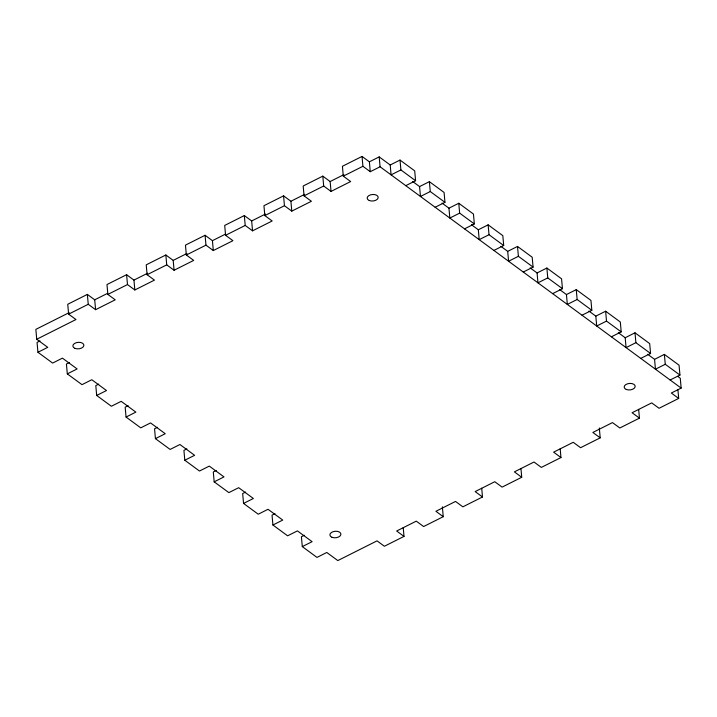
<?xml version="1.0" encoding="UTF-8"?>
<svg xmlns="http://www.w3.org/2000/svg" width="717" height="717" viewBox="0 0 717 717"><rect width="100%" height="100%" fill="white"/><g stroke="black" fill="none" stroke-linecap="round" stroke-linejoin="round"><path stroke-width="1.08" d="M304.358 535.258L301.418 536.737L302.296 546.605L316.986 557.405L326.791 552.475L337.806 560.577L377.043 540.86L384.393 546.255L404.012 536.406L396.662 531.001L416.281 521.151L423.63 526.547L443.249 516.688L435.9 511.293L455.528 501.434L462.868 506.838L482.487 496.98L475.147 491.584L494.766 481.725L502.106 487.121L521.725 477.271L514.385 471.867L534.004 462.017L541.344 467.412L560.963 457.554L553.623 452.158L573.241 442.299L580.582 447.704L600.201 437.845L592.86 432.45L612.479 422.591L619.829 427.986L639.447 418.136L632.098 412.732L651.717 402.882L659.066 408.278L678.685 398.419L671.336 393.024L681.15 388.094L380.073 166.774L370.268 171.704L369.38 161.827L362.04 156.423L342.421 166.281L343.3 176.158L350.649 181.553L331.03 191.412L330.143 181.535L322.802 176.14L303.183 185.999L304.062 195.866L311.402 201.271L291.783 211.121L290.905 201.253L283.565 195.849L263.946 205.707L264.824 215.584L272.164 220.979L252.545 230.838L251.667 220.961L244.327 215.566L224.699 225.416L225.586 235.293L232.926 240.688L213.308 250.547L212.429 240.67L205.08 235.275L185.461 245.133L186.348 255.001L193.689 260.405L174.07 270.255L173.191 260.388L165.842 254.983L146.223 264.842L147.102 274.719L154.451 280.114L134.832 289.973L133.945 280.096L126.604 274.701L106.985 284.55L107.864 294.427L115.213 299.823L95.594 309.681L94.707 299.805L87.366 294.409L67.748 304.268L68.626 314.145L75.966 319.54L36.728 339.249L35.85 329.372L69.199 312.621M94.707 299.805L107.46 293.405M133.945 280.096L147.684 273.195M173.191 260.388L186.922 253.486M212.429 240.67L225.183 234.262M251.667 220.961L265.398 214.06M290.905 201.253L304.635 194.352M330.143 181.535L343.882 174.634M369.38 161.827L379.194 156.898L390.209 164.991L391.088 174.867L400.902 169.938L415.582 180.738L405.777 185.667M68.626 314.145L88.245 304.286L95.594 309.681M107.864 294.427L127.483 284.568L134.832 289.973M147.102 274.719L166.729 264.86L174.07 270.255M186.348 255.001L205.967 245.151L213.308 250.547M225.586 235.293L245.205 225.434L252.545 230.838M264.824 215.584L284.443 205.725L291.783 211.121M304.062 195.866L323.681 186.017L331.03 191.412M343.3 176.158L362.919 166.299L370.268 171.704M40 340.925L37.051 342.403L37.938 352.271L52.619 363.071L62.433 358.142L77.122 368.941L67.308 373.871L66.43 363.994L69.37 362.515M390.209 164.991L400.014 160.07L414.704 170.861L415.582 180.738M37.938 352.271L47.743 347.351L36.728 339.249M412.669 181.509L419.579 186.59L429.393 181.661L444.074 192.452L444.961 202.328L435.147 207.258M444.961 202.328L430.272 191.538L420.467 196.458L419.579 186.59M98.749 384.106L95.8 385.585L96.678 395.461L111.368 406.252L121.182 401.332L135.863 412.123L126.058 417.052L125.17 407.175L128.119 405.697M442.039 203.099L448.959 208.181L458.763 203.252L473.453 214.051L474.331 223.919L464.526 228.848M96.678 395.461L106.492 390.532L91.803 379.732L81.998 384.662L67.308 373.871M474.331 223.919L459.642 213.128L449.837 218.058L448.959 208.181M471.419 224.69L478.329 229.772L488.134 224.842L502.823 235.642L503.701 245.519L493.896 250.439M503.701 245.519L489.021 234.719L479.207 239.648L478.329 229.772M157.489 427.296L154.549 428.775L155.428 438.643L170.117 449.442L179.922 444.513L194.612 455.313L184.807 460.233L183.919 450.366L186.868 448.887M500.789 246.281L507.699 251.362L517.513 246.433L532.193 257.233L533.081 267.109L523.267 272.039M155.428 438.643L165.242 433.713L150.552 422.922L140.738 427.852L126.058 417.052M533.081 267.109L518.391 256.31L508.586 261.239L507.699 251.362M530.159 267.88L537.078 272.953L546.883 268.033L561.572 278.823L562.451 288.7L552.646 293.629M562.451 288.7L547.761 277.9L537.956 282.83L537.078 272.953M216.238 470.477L213.299 471.956L214.177 481.833L228.866 492.624L238.671 487.694L253.361 498.494L243.547 503.424L242.669 493.547L245.608 492.068M559.538 289.471L566.448 294.553L576.262 289.623L590.942 300.414L591.83 310.291L582.016 315.22M214.177 481.833L223.982 476.904L209.301 466.104L199.487 471.033L184.807 460.233M591.83 310.291L577.14 299.5L567.326 304.42L566.448 294.553M588.908 311.061L595.818 316.143L605.632 311.214L620.322 322.014L621.2 331.881L611.386 336.811M621.2 331.881L606.51 321.091L596.705 326.02L595.818 316.143M274.987 513.659L272.039 515.138L272.926 525.014L287.607 535.814L297.421 530.885L312.101 541.676L302.296 546.605M618.287 332.652L625.197 337.734L635.002 332.805L649.692 343.604L650.57 353.481L640.765 358.401M272.926 525.014L282.731 520.085L268.041 509.294L258.237 514.214L243.547 503.424M650.57 353.481L635.889 342.681L626.075 347.611L625.197 337.734M647.657 354.243L654.567 359.325L664.381 354.395L679.062 365.195L679.949 375.072L670.135 380.001M679.949 375.072L665.259 364.272L655.446 369.201L654.567 359.325M677.726 376.353L680.272 378.217L681.15 388.094M677.897 389.645L678.685 398.419M664.381 354.395L665.259 364.272M635.002 332.805L635.889 342.681M638.659 409.353L639.447 418.136M605.632 311.214L606.51 321.091M599.322 427.968L600.201 437.845M576.262 289.623L577.14 299.5M546.883 268.033L547.761 277.9M560.183 448.779L560.963 457.554M517.513 246.433L518.391 256.31M520.945 468.488L521.725 477.271M488.134 224.842L489.021 234.719M458.763 203.252L459.642 213.128M481.707 488.205L482.487 496.98M429.393 181.661L430.272 191.538M442.362 506.82L443.249 516.688M400.014 160.07L400.902 169.938M379.194 156.898L380.073 166.774M403.223 527.622L404.012 536.406M362.04 156.423L362.919 166.299M322.802 176.14L323.681 186.017M283.565 195.849L284.443 205.725M244.327 215.566L245.205 225.434M205.08 235.275L205.967 245.151M165.842 254.983L166.729 264.86M126.604 274.701L127.483 284.568M87.366 294.409L88.245 304.286M331.989 537.293A5.53 3.262 -5.1 0 0 340.853 534.676A5.53 3.262 -5.1 0 0 333.351 531.602A5.53 3.262 -5.1 0 0 331.989 537.293M74.971 348.363A5.53 3.262 -5.1 0 0 83.835 345.737A5.53 3.262 -5.1 0 0 76.334 342.672A5.53 3.262 -5.1 0 0 74.971 348.363M369.264 200.518A5.53 3.262 -5.1 0 0 378.137 197.901A5.53 3.262 -5.1 0 0 370.626 194.827A5.53 3.262 -5.1 0 0 369.264 200.518M626.282 389.456A5.53 3.262 -5.1 0 0 635.145 386.83A5.53 3.262 -5.1 0 0 627.644 383.765A5.53 3.262 -5.1 0 0 626.282 389.456"/></g></svg>
